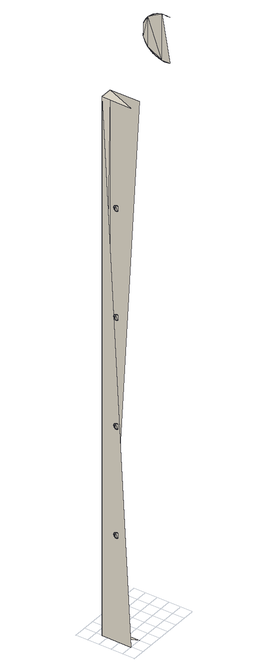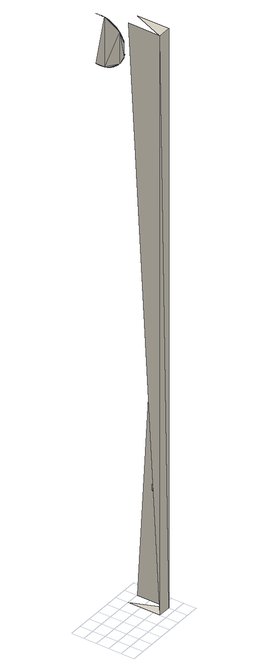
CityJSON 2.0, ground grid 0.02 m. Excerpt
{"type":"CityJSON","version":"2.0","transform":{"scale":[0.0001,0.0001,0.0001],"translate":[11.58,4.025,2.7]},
"CityObjects":{
"building1":{"type":"Building","attributes":{"info":{"id":59075,"type":"IfcRailing","GlobalId":"09axaKU7X1_O8n6dmmiZ1E","OwnerHistory":"#12","ObjectPlacement":"#50014","Representation":"#59071","Tag":"00000000-0000-0000-00-00-000000000000","PredefinedType":"HANDRAIL"},"psets":{"AC_Pset_Name":{"Name":{"id":59080,"class":"IfcPropertySingleValue","value_type":"IfcLabel"},"id":59081},"ArchiCADProperties":{"Komplette Element-ID":{"id":59088,"class":"IfcPropertySingleValue","value":"Gelaender-2","value_type":"IfcLabel"},"Kompakte Element-ID":{"id":59089,"class":"IfcPropertySingleValue","value":"Gelaender-2","value_type":"IfcLabel"},"Name des Sachmerkmal-Objekts":{"id":59090,"class":"IfcPropertySingleValue","value_type":"IfcLabel"},"Ursprungsgeschoss":{"id":59091,"class":"IfcPropertySingleValue","value":"Dachgeschoss","value_type":"IfcLabel"},"Raumname":{"id":59092,"class":"IfcPropertySingleValue","value":"Galerie","value_type":"IfcLabel"},"Raumnummer":{"id":59093,"class":"IfcPropertySingleValue","value":"7","value_type":"IfcLabel"},"Ebene":{"id":59094,"class":"IfcPropertySingleValue","value":"Gelaender","value_type":"IfcLabel"},"Typ":{"id":59095,"class":"IfcPropertySingleValue","value":"Objekt","value_type":"IfcLabel"},"Geschützt":{"id":59096,"class":"IfcPropertySingleValue","value":false,"value_type":"IfcBoolean"},"Bibliothekselement-Name":{"id":59097,"class":"IfcPropertySingleValue","value":"Geländer_horizontal 13","value_type":"IfcLabel"},"Baustoff / Mehrschichtiger Aufbau / Profil / Schraffur":{"id":59098,"class":"IfcPropertySingleValue","value":"Solid","value_type":"IfcLabel"},"Etikettentext":{"id":59099,"class":"IfcPropertySingleValue","value_type":"IfcLabel"},"Eindeutige ID":{"id":59100,"class":"IfcPropertySingleValue","value_type":"IfcLabel"},"Verknüpfte Änderungen":{"id":59101,"class":"IfcPropertySingleValue","value_type":"IfcLabel"},"Tragende Funktion":{"id":59102,"class":"IfcPropertySingleValue","value":"Nicht definiert","value_type":"IfcLabel"},"Lage":{"id":59103,"class":"IfcPropertySingleValue","value":"Nicht definiert","value_type":"IfcLabel"},"Element-Klassifizierung":{"id":59104,"class":"IfcPropertySingleValue","value":"Geländer","value_type":"IfcLabel"},"Umbau-Status":{"id":59105,"class":"IfcPropertySingleValue","value":"Bestand","value_type":"IfcLabel"},"Anzeigen auf Umbau-Filter":{"id":59106,"class":"IfcPropertySingleValue","value":"Alle relevanten Filter","value_type":"IfcLabel"},"ARCHICAD IFC ID":{"id":59107,"class":"IfcPropertySingleValue","value":"09axaKU7X1_O8n6dmmiZ1E","value_type":"IfcLabel"},"Externe IFC ID":{"id":59108,"class":"IfcPropertySingleValue","value_type":"IfcLabel"},"Drehwinkel":{"id":59109,"class":"IfcPropertySingleValue","value":0,"value_type":"IfcPlaneAngleMeasure"},"Oberfläche":{"id":59110,"class":"IfcPropertySingleValue","value":"Allgemein","value_type":"IfcLabel"},"id":59111},"AC_Pset_Geländer_horizontal_13":{"3D":{"id":59139,"class":"IfcPropertySingleValue","value":"Detailiert","value_type":"IfcLabel"},"Anzahl_Rohre":{"id":59140,"class":"IfcPropertySingleValue","value":4,"value_type":"IfcReal"},"Position":{"id":59141,"class":"IfcPropertySingleValue","value":"Zwischen Pfosten","value_type":"IfcLabel"},"Anzahl_Pfosten":{"id":59142,"class":"IfcPropertySingleValue","value":3,"value_type":"IfcReal"},"Auflösung":{"id":59143,"class":"IfcPropertySingleValue","value":36,"value_type":"IfcReal"},"Schattenwurf":{"id":59144,"class":"IfcPropertySingleValue","value":true,"value_type":"IfcBoolean"},"Show 2D Hotspots in 3D":{"id":59145,"class":"IfcPropertySingleValue","value":true,"value_type":"IfcBoolean"},"Stift Kontur":{"id":59146,"class":"IfcPropertySingleValue","value_type":"IfcLabel"},"Ausfüllmuster":{"id":59147,"class":"IfcPropertySingleValue","value":"Leer","value_type":"IfcLabel"},"Stift Schraffur":{"id":59148,"class":"IfcPropertySingleValue","value_type":"IfcLabel"},"Stift Hintergrundschraffur":{"id":59149,"class":"IfcPropertySingleValue","value_type":"IfcLabel"},"Handlauf (hamat)":{"id":59150,"class":"IfcPropertySingleValue","value":"Zink","value_type":"IfcLabel"},"Rohre (bamat)":{"id":59151,"class":"IfcPropertySingleValue","value":"Zink","value_type":"IfcLabel"},"Pfosten (pomat)":{"id":59152,"class":"IfcPropertySingleValue","value":"Zink","value_type":"IfcLabel"},"Preis":{"id":59153,"class":"IfcPropertySingleValue","value":0,"value_type":"IfcReal"},"Hersteller":{"id":59154,"class":"IfcPropertySingleValue","value_type":"IfcLabel"},"Anmerkung":{"id":59155,"class":"IfcPropertySingleValue","value_type":"IfcLabel"},"Lage":{"id":59156,"class":"IfcPropertySingleValue","value_type":"IfcLabel"},"Accessoires":{"id":59157,"class":"IfcPropertySingleValue","value_type":"IfcLabel"},"Gruppe (FM_Type)":{"id":59158,"class":"IfcPropertySingleValue","value":"Andere","value_type":"IfcLabel"},"Gruppe (iFMType)":{"id":59159,"class":"IfcPropertySingleValue","value":25,"value_type":"IfcReal"},"Inventarnummer":{"id":59160,"class":"IfcPropertySingleValue","value_type":"IfcLabel"},"Seriennummer":{"id":59161,"class":"IfcPropertySingleValue","value_type":"IfcLabel"},"Herstellungsjahr":{"id":59162,"class":"IfcPropertySingleValue","value_type":"IfcLabel"},"Gewicht":{"id":59163,"class":"IfcPropertySingleValue","value":0,"value_type":"IfcReal"},"Gewichteinheit":{"id":59164,"class":"IfcPropertySingleValue","value":"kg","value_type":"IfcLabel"},"Frei definierbar 1":{"id":59165,"class":"IfcPropertySingleValue","value_type":"IfcLabel"},"Frei definierbar 2":{"id":59166,"class":"IfcPropertySingleValue","value_type":"IfcLabel"},"Frei definierbar 3":{"id":59167,"class":"IfcPropertySingleValue","value_type":"IfcLabel"},"Frei definierbar 4":{"id":59168,"class":"IfcPropertySingleValue","value_type":"IfcLabel"},"Frei definierbar 5":{"id":59169,"class":"IfcPropertySingleValue","value_type":"IfcLabel"},"id":59170},"ArchiCADQuantities":{"Höhenangabe zum Projekt-Nullpunkt":{"id":59206,"class":"IfcQuantityLength","value":2.7},"Höhe zu Geschoss":{"id":59207,"class":"IfcQuantityLength","value":0},"Oberflächenbereich":{"id":59208,"class":"IfcQuantityArea","value":1.99},"Netto-Volumen":{"id":59209,"class":"IfcQuantityVolume","value":0.0256},"Fläche":{"id":59210,"class":"IfcQuantityArea","value":4.29},"Höhe (Z Größe)":{"id":59211,"class":"IfcQuantityLength","value":1},"Länge (A)":{"id":59212,"class":"IfcQuantityLength","value":4.29},"Volumen":{"id":59213,"class":"IfcQuantityVolume","value":0.0256},"Breite (B)":{"id":59214,"class":"IfcQuantityLength","value":1},"id":59215},"AC_Equantity_Geländer_horizontal_13":{"Height":{"id":59220,"class":"IfcQuantityLength","value":1},"Höhenunterschied":{"id":59221,"class":"IfcQuantityLength","value":0},"Durchmesser_Handlauf":{"id":59222,"class":"IfcQuantityLength","value":0.08},"Auskragung_Handlauf":{"id":59223,"class":"IfcQuantityLength","value":0.1},"Durchmesser_Rohre":{"id":59224,"class":"IfcQuantityLength","value":0.01},"Pfostenbreite":{"id":59225,"class":"IfcQuantityLength","value":0.02},"Pfostentiefe":{"id":59226,"class":"IfcQuantityLength","value":0.05},"Untere Ebene":{"id":59227,"class":"IfcQuantityLength","value":1},"Obere Ebene":{"id":59228,"class":"IfcQuantityLength","value":0},"id":59229}}},"geometry":[{"type":"MultiSurface","lod":"2","boundaries":[[[0,1,2]],[[3,4,5]],[[6,7,8]],[[9,10,11]],[[12,13,14]],[[15,5,1]],[[16,17,18]],[[19,20,21]],[[22,23,24]],[[3,25,4]],[[26,27,28]],[[29,30,31]],[[32,33,34]],[[0,2,35]],[[6,16,7]],[[9,19,10]],[[12,22,13]],[[15,3,5]],[[36,8,26]],[[37,11,29]],[[38,14,32]],[[39,1,0]],[[40,26,41]],[[42,43,16]],[[44,29,45]],[[46,47,19]],[[48,32,49]],[[50,51,22]],[[52,0,53]],[[54,55,3]],[[56,40,57]],[[58,59,42]],[[60,44,61]],[[62,63,46]],[[64,48,65]],[[66,67,50]],[[68,52,69]],[[70,71,54]],[[36,26,40]],[[6,42,16]],[[6,8,36]],[[37,29,44]],[[9,46,19]],[[9,11,37]],[[38,32,48]],[[12,50,22]],[[12,14,38]],[[39,0,52]],[[15,54,3]],[[15,1,39]],[[36,40,56]],[[37,44,60]],[[38,48,64]],[[39,52,68]],[[6,58,42]],[[9,62,46]],[[12,66,50]],[[15,70,54]],[[36,56,72]],[[6,73,58]],[[37,60,74]],[[9,75,62]],[[38,64,76]],[[12,77,66]],[[39,68,78]],[[15,79,70]],[[80,72,81]],[[82,83,73]],[[84,74,85]],[[86,87,75]],[[88,76,89]],[[90,91,77]],[[92,78,93]],[[94,95,79]],[[36,72,80]],[[6,82,73]],[[37,74,84]],[[9,86,75]],[[38,76,88]],[[12,90,77]],[[39,78,92]],[[15,94,79]],[[96,36,97]],[[98,99,6]],[[100,37,101]],[[102,103,9]],[[104,38,105]],[[106,107,12]],[[108,39,109]],[[110,111,15]],[[112,98,6]],[[113,102,9]],[[114,106,12]],[[115,110,15]],[[116,36,96]],[[117,37,100]],[[118,38,104]],[[119,39,108]],[[120,6,36]],[[121,9,37]],[[122,12,38]],[[123,15,39]],[[124,36,116]],[[125,112,6]],[[126,37,117]],[[127,113,9]],[[128,38,118]],[[129,114,12]],[[130,39,119]],[[131,115,15]],[[124,116,132]],[[125,133,112]],[[126,117,134]],[[127,135,113]],[[128,118,136]],[[129,137,114]],[[130,119,138]],[[131,139,115]],[[140,36,124]],[[125,6,120]],[[141,37,126]],[[127,9,121]],[[142,38,128]],[[129,12,122]],[[143,39,130]],[[131,15,123]],[[144,132,145]],[[120,36,140]],[[146,147,133]],[[148,134,149]],[[121,37,141]],[[150,151,135]],[[152,136,153]],[[122,38,142]],[[154,155,137]],[[156,138,157]],[[123,39,143]],[[158,159,139]],[[124,132,144]],[[146,133,125]],[[126,134,148]],[[150,135,127]],[[128,136,152]],[[154,137,129]],[[130,138,156]],[[158,139,131]],[[160,140,161]],[[120,162,163]],[[164,141,165]],[[121,166,167]],[[168,142,169]],[[122,170,171]],[[172,143,173]],[[123,174,175]],[[120,140,176]],[[121,141,177]],[[122,142,178]],[[123,143,179]],[[176,140,160]],[[120,180,162]],[[177,141,164]],[[121,181,166]],[[178,142,168]],[[122,182,170]],[[179,143,172]],[[123,183,174]],[[184,160,185]],[[162,186,187]],[[188,164,189]],[[166,190,191]],[[192,168,193]],[[170,194,195]],[[196,172,197]],[[174,198,199]],[[200,160,184]],[[162,201,186]],[[202,164,188]],[[166,203,190]],[[204,168,192]],[[170,205,194]],[[206,172,196]],[[174,207,198]],[[120,176,180]],[[121,177,181]],[[122,178,182]],[[123,179,183]],[[176,160,200]],[[162,180,201]],[[177,164,202]],[[166,181,203]],[[178,168,204]],[[170,182,205]],[[179,172,206]],[[174,183,207]],[[208,200,209]],[[201,210,211]],[[212,202,213]],[[203,214,215]],[[216,204,217]],[[205,218,219]],[[220,206,221]],[[207,222,223]],[[224,200,208]],[[201,225,210]],[[226,202,212]],[[203,227,214]],[[228,204,216]],[[205,229,218]],[[230,206,220]],[[207,231,222]],[[176,200,224]],[[201,180,225]],[[177,202,226]],[[203,181,227]],[[178,204,228]],[[205,182,229]],[[179,206,230]],[[207,183,231]],[[180,176,232]],[[181,177,233]],[[182,178,234]],[[183,179,235]],[[236,176,237]],[[232,176,236]],[[180,232,238]],[[180,238,239]],[[240,177,241]],[[233,177,240]],[[181,233,242]],[[181,242,243]],[[244,178,245]],[[234,178,244]],[[182,234,246]],[[182,246,247]],[[248,179,249]],[[235,179,248]],[[183,235,250]],[[183,250,251]],[[252,253,254]],[[255,253,256]],[[255,254,253]],[[254,257,258]],[[255,257,254]],[[259,257,255]],[[260,261,262]],[[263,264,265]],[[260,264,263]],[[263,265,266]],[[260,267,261]],[[263,266,268]],[[260,269,267]],[[270,263,271]],[[272,273,260]],[[270,271,274]],[[272,275,273]],[[276,260,263]],[[277,270,278]],[[279,280,272]],[[281,263,270]],[[276,272,260]],[[277,278,282]],[[279,283,280]],[[281,270,277]],[[276,279,272]],[[284,277,285]],[[286,287,279]],[[276,263,281]],[[281,277,284]],[[276,286,279]],[[288,284,289]],[[290,291,286]],[[281,284,288]],[[290,286,276]],[[281,288,292]],[[293,290,276]],[[294,281,295]],[[276,296,297]],[[276,281,298]],[[294,295,299]],[[297,296,300]],[[301,281,294]],[[276,302,296]],[[298,281,301]],[[276,303,302]],[[276,298,303]],[[304,301,305]],[[302,306,307]],[[298,301,304]],[[302,303,306]],[[308,298,309]]]}]}
},
"vertices":[
[0,247,7340],[0,230,7344],[0,241,7341],[0,247,7440],[0,241,7439],[0,230,7436],[0,270,1856],[0,230,1856],[0,230,1764],[0,270,3716],[0,230,3716],[0,230,3624],[0,270,5576],[0,230,5576],[0,230,5484],[0,270,7436],[0,247,1860],[0,244,1860],[0,241,1859],[0,247,3720],[0,244,3720],[0,241,3719],[0,247,5580],[0,244,5580],[0,241,5579],[0,244,7440],[0,247,1760],[0,241,1761],[0,244,1760],[0,247,3620],[0,241,3621],[0,244,3620],[0,247,5480],[0,241,5481],[0,244,5480],[0,244,7340],[0,270,1764],[0,270,3624],[0,270,5484],[0,270,7344],[0,253,1760],[0,250,1760],[0,253,1860],[0,250,1860],[0,253,3620],[0,250,3620],[0,253,3720],[0,250,3720],[0,253,5480],[0,250,5480],[0,253,5580],[0,250,5580],[0,253,7340],[0,250,7340],[0,253,7440],[0,250,7440],[0,259,1761],[0,256,1760],[0,259,1859],[0,256,1860],[0,259,3621],[0,256,3620],[0,259,3719],[0,256,3720],[0,259,5481],[0,256,5480],[0,259,5579],[0,256,5580],[0,259,7341],[0,256,7340],[0,259,7439],[0,256,7440],[0,262,1761],[0,262,1859],[0,262,3621],[0,262,3719],[0,262,5481],[0,262,5579],[0,262,7341],[0,262,7439],[0,267,1763],[0,264,1762],[0,267,1857],[0,264,1858],[0,267,3623],[0,264,3622],[0,267,3717],[0,264,3718],[0,267,5483],[0,264,5482],[0,267,5577],[0,264,5578],[0,267,7343],[0,264,7342],[0,267,7437],[0,264,7438],[0,275,1767],[0,272,1765],[0,275,1853],[0,272,1855],[0,275,3627],[0,272,3625],[0,275,3713],[0,272,3715],[0,275,5487],[0,272,5485],[0,275,5573],[0,272,5575],[0,275,7347],[0,272,7345],[0,275,7433],[0,272,7435],[0,277,1852],[0,277,3712],[0,277,5572],[0,277,7432],[0,277,1768],[0,277,3628],[0,277,5488],[0,277,7348],[0,288,1842],[0,288,3702],[0,288,5562],[0,288,7422],[0,286,1776],[0,286,1844],[0,286,3636],[0,286,3704],[0,286,5496],[0,286,5564],[0,286,7356],[0,286,7424],[0,280,1770],[0,280,1850],[0,280,3630],[0,280,3710],[0,280,5490],[0,280,5570],[0,280,7350],[0,280,7430],[0,288,1778],[0,288,3638],[0,288,5498],[0,288,7358],[0,284,1774],[0,282,1772],[0,284,1846],[0,282,1848],[0,284,3634],[0,282,3632],[0,284,3706],[0,282,3708],[0,284,5494],[0,282,5492],[0,284,5566],[0,282,5568],[0,284,7354],[0,282,7352],[0,284,7426],[0,282,7428],[0,292,1783],[0,290,1780],[0,292,1837],[0,290,1840],[0,292,3643],[0,290,3640],[0,292,3697],[0,290,3700],[0,292,5503],[0,290,5500],[0,292,5557],[0,290,5560],[0,292,7363],[0,290,7360],[0,292,7417],[0,290,7420],[0,299,1801],[0,299,3661],[0,299,5521],[0,299,7381],[0,299,1819],[0,299,3679],[0,299,5539],[0,299,7399],[0,295,1788],[0,293,1785],[0,295,1832],[0,293,1835],[0,295,3648],[0,293,3645],[0,295,3692],[0,293,3695],[0,295,5508],[0,293,5505],[0,295,5552],[0,293,5555],[0,295,7368],[0,293,7365],[0,295,7412],[0,293,7415],[0,296,1790],[0,296,1830],[0,296,3650],[0,296,3690],[0,296,5510],[0,296,5550],[0,296,7370],[0,296,7410],[0,298,1796],[0,297,1793],[0,298,1824],[0,297,1827],[0,298,3656],[0,297,3653],[0,298,3684],[0,297,3687],[0,298,5516],[0,297,5513],[0,298,5544],[0,297,5547],[0,298,7376],[0,297,7373],[0,298,7404],[0,297,7407],[0,299,1798],[0,299,1822],[0,299,3658],[0,299,3682],[0,299,5518],[0,299,5542],[0,299,7378],[0,299,7402],[0,300,1810],[0,300,3670],[0,300,5530],[0,300,7390],[0,300,1807],[0,300,1804],[0,300,1813],[0,300,1816],[0,300,3667],[0,300,3664],[0,300,3673],[0,300,3676],[0,300,5527],[0,300,5524],[0,300,5533],[0,300,5536],[0,300,7387],[0,300,7384],[0,300,7393],[0,300,7396],[0,0,0],[0,500,9200],[0,500,0],[200,500,9200],[0,0,9200],[200,500,0],[200,0,0],[200,0,9200],[1200,319,9994],[1200,250,10000],[1200,181,9994],[1200,319,9206],[1200,181,9206],[1200,250,9200],[1200,273,9201],[1200,273,9999],[1200,296,9203],[1200,296,9997],[1200,387,9224],[1200,342,9211],[1200,387,9976],[1200,342,9989],[1200,365,9217],[1200,365,9983],[1200,556,9857],[1200,450,9254],[1200,408,9233],[1200,450,9946],[1200,408,9967],[1200,556,9343],[1200,430,9243],[1200,430,9957],[1200,489,9279],[1200,470,9266],[1200,489,9921],[1200,470,9934],[1200,524,9309],[1200,507,9294],[1200,524,9891],[1200,507,9906],[1200,541,9326],[1200,541,9874],[1200,596,9400],[1200,571,9361],[1200,596,9800],[1200,571,9839],[1200,633,9485],[1200,584,9380],[1200,584,9820],[1200,607,9420],[1200,607,9780],[1200,633,9715],[1200,626,9463],[1200,617,9442],[1200,626,9737],[1200,617,9758],[1200,644,9531],[1200,639,9508]
]}
